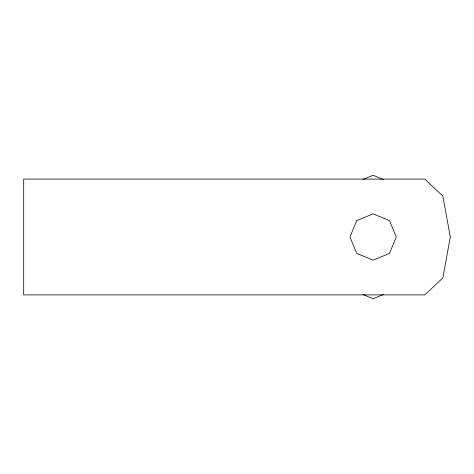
<?xml version="1.0" encoding="UTF-8"?>
<svg xmlns="http://www.w3.org/2000/svg" width="474" height="474" viewBox="0 0 474 474"><rect width="100%" height="100%" fill="white"/><g stroke="black" fill="none" stroke-linecap="round" stroke-linejoin="round"><path stroke-width="0.71" d="M362.883 179.492L373.121 175.256L383.353 179.492M383.353 294.508L373.121 298.744L362.883 294.508M450.3 237L442.84 277.93L424.828 294.887L23.7 294.887L23.7 179.113L424.828 179.113L442.84 196.07L450.3 237M356.744 220.629L349.966 237L356.744 253.371L373.121 260.155L389.492 253.371L396.27 237L389.492 220.629L373.121 213.845L356.744 220.629"/></g></svg>
